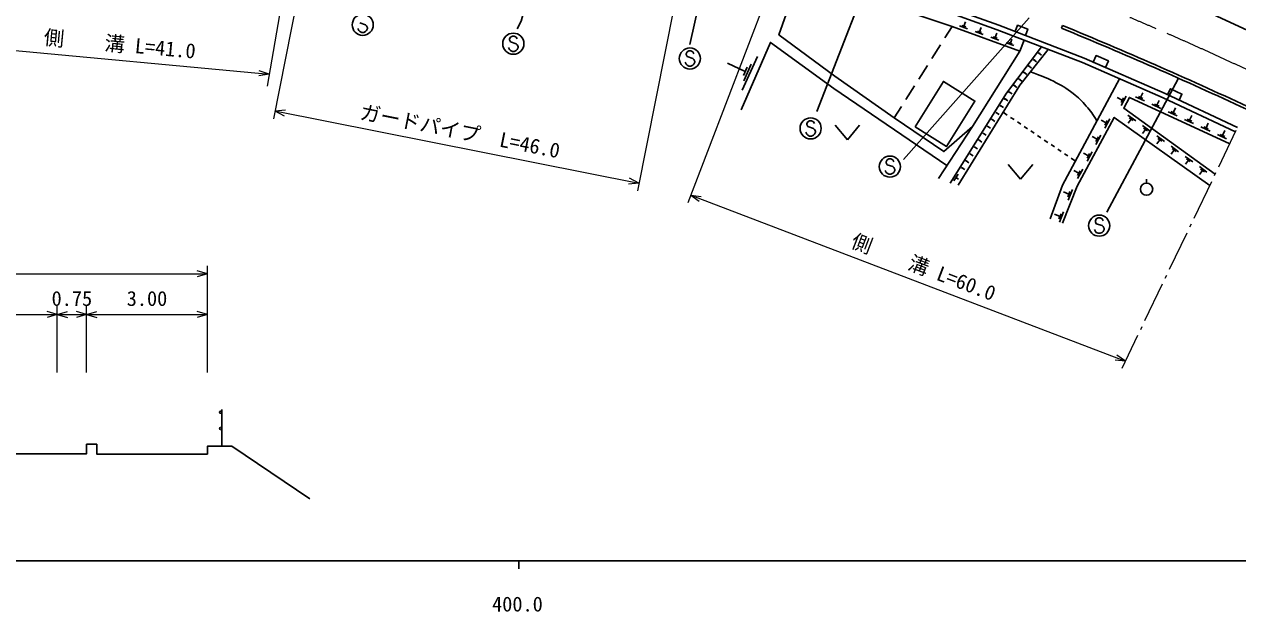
# Model space of a CAD drawing. Units: millimetres, scale not verified. Extents: x 40000 to 680000, y 20000 to 380000.
# Drawn here: x 407193 to 556428, y 198715 to 271022 of the extents above; entities that cross this region are included whole.
import ezdxf
from ezdxf.enums import TextEntityAlignment as Align

# ---------------------------------------------------------------- set-up
doc = ezdxf.new("R2010")
doc.units = ezdxf.units.MM
doc.header["$LTSCALE"] = 1000
doc.linetypes.add('CHAIN', pattern=[18.5, 12, -1.5, 3.5, -1.5])
for name, color, linetype, lineweight in [('M-BGD', 7, 'Continuous', 25), ('M-BMK', 2, 'CHAIN', 13), ('M-BMK-HTXT', 7, 'Continuous', 13), ('M-STR-HTXT', 7, 'Continuous', 13), ('M-STR-STRC', 7, 'Continuous', 25), ('M-TTL-BAND', 7, 'Continuous', 25)]:
    doc.layers.add(name, color=color, linetype=linetype, lineweight=lineweight)
doc.styles.add('ＭＳ ゴシック', font='')
doc.styles.get('ＭＳ ゴシック').set_extended_font_data('MS Gothic')

msp = doc.modelspace()

# ---------------------------------------------------------------- linework, layer by layer
at = {"layer": 'M-BGD'}
for p, q in [((521295, 270728), (520417, 269344)), ((523192, 270470), (522203, 270826)), ((522992, 270691), (522497, 270869)), ((522745, 270780), (522935, 271307)), ((525124, 269774), (524133, 270131)), ((524924, 269995), (524429, 270174)), ((524676, 270084), (524866, 270613)), ((534877, 270865), (534743, 270537)), ((527053, 269080), (526064, 269436)), ((526853, 269300), (526359, 269478)), ((526606, 269389), (526796, 269917)), ((528894, 268417), (527964, 268751)), ((528706, 268624), (528241, 268792)), ((528474, 268708), (528652, 269204)), ((519882, 268500), (518811, 266811)), ((531911, 267373), (532033, 267532)), ((531972, 267453), (532290, 267210)), ((495864, 265224), (493666, 266225)), ((497351, 267034), (495475, 262914)), ((496098, 265739), (495629, 264709)), ((496608, 266129), (495670, 264069)), ((518275, 265966), (517204, 264277)), ((530699, 265783), (530820, 265942)), ((530760, 265862), (531078, 265620)), ((531305, 266578), (531427, 266737)), ((531366, 266657), (531684, 266415)), ((529487, 264192), (529608, 264351)), ((529547, 264271), (529866, 264029)), ((530093, 264987), (530214, 265146)), ((530154, 265067), (530472, 264824)), ((516669, 263433), (515598, 261743)), ((528294, 262588), (528400, 262757)), ((528347, 262672), (528686, 262460)), ((528881, 263396), (529002, 263556)), ((528941, 263476), (529259, 263234)), ((527763, 261740), (527869, 261910)), ((527816, 261825), (528155, 261613)), ((542231, 261678), (541621, 262006)), ((542690, 262168), (542076, 261025)), ((542385, 261964), (542077, 261392)), ((544953, 261602), (543868, 262105)), ((544749, 261872), (544206, 262124)), ((544478, 261998), (544746, 262577)), ((546958, 260672), (545865, 261179)), ((546752, 260944), (546206, 261198)), ((546479, 261071), (546749, 261654)), ((515062, 260899), (514185, 259515)), ((526701, 260045), (526808, 260215)), ((526755, 260130), (527093, 259918)), ((527232, 260893), (527339, 261062)), ((527285, 260977), (527624, 260765)), ((527579, 260184), (528084, 259843)), ((542931, 259817), (543888, 259129)), ((548971, 259738), (547869, 260249)), ((548764, 260013), (548213, 260268)), ((548488, 260140), (548761, 260728)), ((550506, 259206), (550781, 259798)), ((506920, 258597), (508420, 256797)), ((508420, 256797), (509920, 258597)), ((523801, 258455), (519610, 252039)), ((525640, 258350), (525746, 258520)), ((525693, 258435), (526032, 258223)), ((526171, 259198), (526277, 259367)), ((526224, 259283), (526563, 259070)), ((528498, 259564), (528913, 259284)), ((529327, 259004), (529742, 258725)), ((530156, 258445), (530570, 258165)), ((540235, 258888), (539625, 259216)), ((540694, 259378), (540080, 258235)), ((540388, 259174), (540081, 258602)), ((543318, 259345), (542951, 258835)), ((543078, 259517), (543557, 259173)), ((544703, 258542), (545653, 257859)), ((544849, 258245), (545324, 257903)), ((550993, 258801), (549883, 259315)), ((550784, 259077), (550229, 259335)), ((553023, 257859), (551904, 258378)), ((552812, 258138), (552253, 258397)), ((552533, 258268), (552809, 258864)), ((524578, 256656), (524684, 256825)), ((524631, 256740), (524970, 256528)), ((525109, 257503), (525215, 257672)), ((525162, 257588), (525501, 257375)), ((530985, 257885), (531399, 257606)), ((531814, 257326), (532228, 257046)), ((532643, 256766), (533057, 256487)), ((539147, 256864), (538535, 257193)), ((539608, 257355), (538992, 256209)), ((539301, 257151), (538993, 256578)), ((545087, 258074), (544723, 257568)), ((546468, 257273), (547411, 256595)), ((546849, 256808), (546488, 256305)), ((546614, 256978), (547085, 256639)), ((555061, 256914), (553934, 257436)), ((554849, 257195), (554286, 257456)), ((554567, 257325), (554846, 257926)), ((524047, 255808), (524153, 255978)), ((524100, 255893), (524439, 255680)), ((533471, 256207), (533886, 255927)), ((534300, 255647), (534715, 255368)), ((538519, 255330), (537902, 254180)), ((548226, 256009), (549163, 255335)), ((548605, 255547), (548246, 255048)), ((548371, 255715), (548839, 255379)), ((522985, 254113), (523091, 254283)), ((523038, 254198), (523377, 253986)), ((523516, 254961), (523622, 255130)), ((523569, 255045), (523908, 254833)), ((528213, 253750), (529713, 251950)), ((529713, 251950), (531213, 253750)), ((535129, 255088), (535543, 254808)), ((535958, 254528), (536463, 254188)), ((538057, 254837), (537444, 255167)), ((538212, 255125), (537903, 254550)), ((549978, 254749), (550908, 254081)), ((550354, 254291), (549997, 253795)), ((550121, 254458), (550586, 254124)), ((521499, 251740), (522030, 252588)), ((522454, 253266), (522560, 253435)), ((522507, 253351), (522846, 253138)), ((536896, 252677), (536283, 253006)), ((537359, 253169), (536741, 252019)), ((537051, 252964), (536742, 252389)), ((551723, 253495), (552646, 252831)), ((552096, 253040), (551742, 252548)), ((551865, 253206), (552326, 252874)), ((521764, 252164), (522103, 251952)), ((545222, 251476), (545222, 251976)), ((535667, 250102), (534982, 250377)), ((535796, 250423), (535538, 249780)), ((536097, 250676), (535581, 249390)), ((535005, 247955), (534489, 246669)), ((534576, 247381), (533890, 247656)), ((534705, 247702), (534447, 247059)), ((431492, 219091), (431492, 223591))]:
    msp.add_line(p, q, dxfattribs=at)
for points in [[(503844, 290858), (514251, 287613), (522478, 284804), (528348, 282740), (538869, 278735), (547565, 274958), (561327, 268573)], [(500221, 279078), (502495, 276819), (500011, 269727), (506875, 264631), (514185, 259515), (520267, 255349), (523801, 258455), (529646, 267721), (530155, 269055)], [(500221, 279078), (510255, 276067), (518313, 273394), (526837, 270329), (537328, 266300), (547265, 261950), (556151, 257766)], [(500394, 279653), (510436, 276639), (518509, 273961), (527046, 270892), (537556, 266855), (547513, 262497), (556406, 258309)], [(529646, 267721), (521295, 270728), (511807, 273925), (502495, 276819)], [(495356, 260504), (498963, 268794), (506747, 263116), (520659, 253646)], [(521051, 251481), (527985, 262549), (532312, 268227)], [(533099, 267925), (529640, 263516), (522033, 251221)], [(533356, 247087), (534862, 251216), (541908, 264295)], [(553665, 252590), (542419, 260678), (543107, 262017), (555442, 256296)], [(534864, 246529), (536690, 251080), (541247, 259561), (552983, 251168)], [(361102, 212853), (369841, 218959), (372157, 218959), (372157, 218169), (414850, 218169), (414850, 219328), (416114, 219328), (416114, 218117), (429722, 218117), (429722, 219091), (432722, 219091), (442303, 212616)]]:
    msp.add_lwpolyline(points, dxfattribs=at)
for points in [[(529062, 270118), (530310, 269638), (530610, 270422), (529363, 270901)], [(538651, 266376), (540177, 265708), (540526, 266503), (538999, 267172)], [(516754, 258417), (520238, 263985), (524112, 261560), (520628, 255992)], [(547801, 262361), (549220, 261693), (549562, 262421), (548143, 263089)]]:
    msp.add_lwpolyline(points, close=True, dxfattribs=at)
for centre, radius in [((545222, 250726), 750), ((431342, 223266), 130), ((431342, 221266), 130)]:
    msp.add_circle(centre, radius, dxfattribs=at)
for radius in [507170, 507524]:
    msp.add_arc((342533, -198799), radius, 64.92282, 67.72912, dxfattribs=at)
msp.add_open_spline([(530925, 265154), (532266, 264693), (532699, 264551), (533762, 264005), (534758, 263494), (535317, 263187), (536199, 262498), (536884, 261964), (537229, 261610), (537799, 260954), (538378, 260287), (538559, 260000), (539120, 259120)], degree=3, knots=[0, 0, 0, 0, 1, 1, 1, 2, 2, 2, 3, 3, 3, 4, 4, 4, 4], dxfattribs=at)
at = {"layer": 'M-BMK'}
msp.add_arc((389819, -91177), 394089, 64.62862, 78.95386, dxfattribs=at)
at = {"layer": 'M-BMK-HTXT'}
for p, q in [((554094, 253485), (556255, 257993)), ((553575, 252403), (553748, 252763)), ((551068, 247173), (553229, 251681)), ((550549, 246090), (550722, 246451)), ((548042, 240860), (550203, 245369)), ((545016, 234548), (547178, 239057)), ((547523, 239778), (547696, 240139)), ((544497, 233466), (544670, 233827)), ((542215, 228704), (544152, 232745))]:
    msp.add_line(p, q, dxfattribs=at)
at = {"layer": 'M-STR-HTXT'}
for p, q in [((441073, 286748), (437049, 263389)), ((442342, 282144), (437826, 259385)), ((498691, 274941), (488791, 249057)), ((487114, 273260), (482599, 250502)), ((398503, 268512), (437306, 264881)), ((437306, 264881), (436032, 264687)), ((437306, 264881), (436090, 265309)), ((438021, 260366), (439320, 260491)), ((438021, 260366), (482793, 251483)), ((438021, 260366), (439174, 259755)), ((482793, 251483), (481494, 251358)), ((482793, 251483), (481640, 252094)), ((489149, 249991), (542617, 229543)), ((489149, 249991), (490205, 249253)), ((489149, 249991), (490428, 249836)), ((372157, 240305), (429722, 240305)), ((429722, 240305), (428472, 240680)), ((429722, 240305), (428472, 239930)), ((429722, 228144), (429722, 241305)), ((411244, 228144), (411244, 236305)), ((414850, 228144), (414850, 236305)), ((394741, 235305), (411244, 235305)), ((411244, 235305), (409994, 235680)), ((411244, 235305), (409994, 234930)), ((411244, 235305), (412494, 235680)), ((411244, 235305), (414850, 235305)), ((411244, 235305), (412494, 234930)), ((414850, 235305), (413600, 235680)), ((414850, 235305), (413600, 234930)), ((414850, 235305), (416100, 235680)), ((414850, 235305), (429722, 235305)), ((414850, 235305), (416100, 234930)), ((429722, 235305), (428472, 235680)), ((429722, 235305), (428472, 234930)), ((542617, 229543), (541561, 230281)), ((542617, 229543), (541338, 229697))]:
    msp.add_line(p, q, dxfattribs=at)
at = {"layer": 'M-STR-STRC'}
for p, q in [((492606, 284497), (489053, 268546)), ((511755, 278535), (504648, 260295)), ((515308, 254372), (530785, 271823)), ((448348, 270246), (448230, 270482)), ((448466, 270127), (448348, 270246)), ((448466, 271191), (449175, 270955)), ((448702, 270009), (448466, 270127)), ((449175, 270127), (448939, 270009)), ((449175, 270955), (449293, 270837)), ((449293, 270246), (449175, 270127)), ((449293, 270837), (449411, 270600)), ((449411, 270482), (449293, 270246)), ((449411, 270600), (449411, 270482)), ((448939, 270009), (448702, 270009)), ((466983, 269453), (466865, 269216)), ((466865, 269216), (466865, 269098)), ((466865, 269098), (466983, 268862)), ((467219, 269571), (466983, 269453)), ((466983, 268862), (467692, 268625)), ((467456, 269571), (467219, 269571)), ((467692, 269453), (467456, 269571)), ((467810, 269216), (467692, 269453)), ((467692, 268625), (467810, 268507)), ((466865, 267916), (466747, 268153)), ((466983, 267798), (466865, 267916)), ((467219, 267680), (466983, 267798)), ((467456, 267680), (467219, 267680)), ((467692, 267798), (467456, 267680)), ((467810, 267916), (467692, 267798)), ((467810, 268507), (467928, 268271)), ((467928, 268153), (467810, 267916)), ((467928, 268271), (467928, 268153)), ((488698, 267636), (488580, 267400)), ((488580, 267400), (488580, 267282)), ((488580, 267282), (488698, 267046)), ((488934, 267755), (488698, 267636)), ((489171, 267755), (488934, 267755)), ((489407, 267636), (489171, 267755)), ((489525, 267400), (489407, 267636)), ((488580, 266100), (488462, 266336)), ((488698, 265982), (488580, 266100)), ((488698, 267046), (489407, 266809)), ((488934, 265864), (488698, 265982)), ((489171, 265864), (488934, 265864)), ((489407, 265982), (489171, 265864)), ((489407, 266809), (489525, 266691)), ((489525, 266100), (489407, 265982)), ((489525, 266691), (489643, 266455)), ((489643, 266336), (489525, 266100)), ((489643, 266455), (489643, 266336)), ((540340, 247897), (549104, 264322)), ((503543, 259029), (503425, 258793)), ((503425, 258793), (503425, 258675)), ((503425, 258675), (503543, 258438)), ((503780, 259148), (503543, 259029)), ((503543, 258438), (504252, 258202)), ((504016, 259148), (503780, 259148)), ((504252, 259029), (504016, 259148)), ((504370, 258793), (504252, 259029)), ((504252, 258202), (504370, 258084)), ((503425, 257493), (503307, 257729)), ((503543, 257375), (503425, 257493)), ((503780, 257257), (503543, 257375)), ((504016, 257257), (503780, 257257)), ((504252, 257375), (504016, 257257)), ((504370, 257493), (504252, 257375)), ((504370, 258084), (504489, 257848)), ((504489, 257729), (504370, 257493)), ((504489, 257848), (504489, 257729)), ((513295, 254331), (513177, 254095)), ((513177, 254095), (513177, 253976)), ((513177, 253976), (513295, 253740)), ((513532, 254449), (513295, 254331)), ((513295, 253740), (514004, 253504)), ((513768, 254449), (513532, 254449)), ((514004, 254331), (513768, 254449)), ((514122, 254095), (514004, 254331)), ((513177, 252795), (513059, 253031)), ((513295, 252676), (513177, 252795)), ((513532, 252558), (513295, 252676)), ((513768, 252558), (513532, 252558)), ((514004, 252676), (513768, 252558)), ((514004, 253504), (514122, 253386)), ((514122, 252795), (514004, 252676)), ((514122, 253386), (514241, 253149)), ((514241, 253031), (514122, 252795)), ((514241, 253149), (514241, 253031)), ((539037, 247066), (538919, 246830)), ((538919, 246830), (538919, 246712)), ((538919, 246712), (539037, 246475)), ((539274, 247185), (539037, 247066)), ((539037, 246475), (539747, 246239)), ((539510, 247185), (539274, 247185)), ((539747, 247066), (539510, 247185)), ((539865, 246830), (539747, 247066)), ((539747, 246239), (539865, 246121)), ((538919, 245530), (538801, 245766)), ((539037, 245412), (538919, 245530)), ((539274, 245294), (539037, 245412)), ((539510, 245294), (539274, 245294)), ((539747, 245412), (539510, 245294)), ((539865, 245530), (539747, 245412)), ((539865, 246121), (539983, 245885)), ((539983, 245766), (539865, 245530)), ((539983, 245885), (539983, 245766))]:
    msp.add_line(p, q, dxfattribs=at)
msp.add_lwpolyline([(467811, 270441), (468285, 271389), (473102, 289235)], dxfattribs=at)
for centre in [(448821, 270955), (467338, 268625), (489053, 266809), (503898, 258202), (513650, 253504), (539392, 246239)]:
    msp.add_circle(centre, 1300, dxfattribs=at)
at = {"layer": 'M-TTL-BAND'}
for p, q in [((40000, 205000), (579000, 205000)), ((468000, 205000), (468000, 204000))]:
    msp.add_line(p, q, dxfattribs=at)

# ---------------------------------------------------------------- texts
at = {"layer": 'M-STR-HTXT', "style": 'ＭＳ ゴシック'}
for s, rotation, p in [('側\u3000\u3000溝 L=41.0', 354.655, (418804, 267115)), ('ガードパイプ  L=46.0', 348.778, (460505, 256415)), ('側\u3000\u3000溝 L=60.0', 339.071, (517275, 239770))]:
    msp.add_text(s, height=1833, rotation=rotation, dxfattribs=at).set_placement(p, align=Align.BOTTOM_CENTER)
for s, p in [('0.75', (413047, 235805)), ('3.00', (422286, 235805))]:
    msp.add_text(s, height=1833, dxfattribs=at).set_placement(p, align=Align.BOTTOM_CENTER)
at = {"layer": 'M-TTL-BAND', "style": 'ＭＳ ゴシック'}
msp.add_text('400.0', height=1833, dxfattribs=at).set_placement((467844, 198195), align=Align.BOTTOM_CENTER)

doc.saveas('drawing.dxf')
